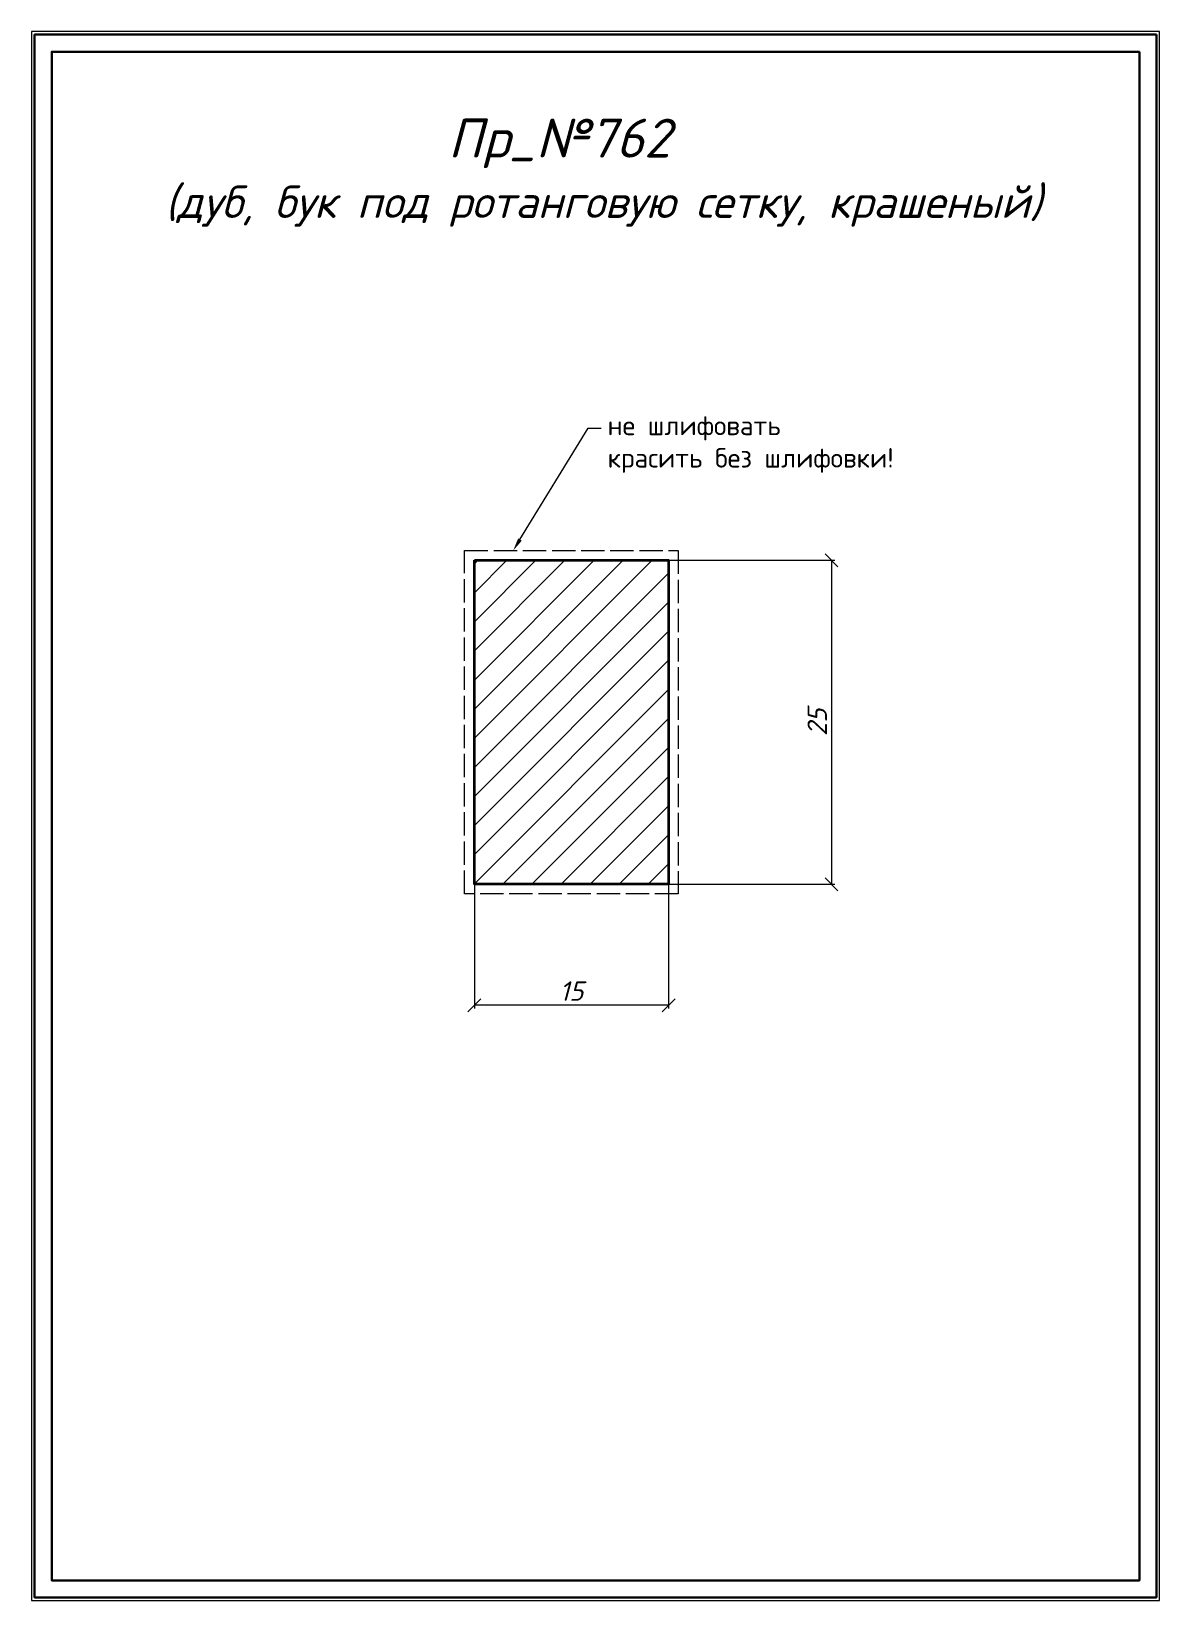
# Model space of a CAD drawing. Header units: millimetres. Extents: x 10106 to 10193, y -125 to -4.
import ezdxf
from ezdxf import colors
from ezdxf.entities.mleader import LeaderData, LeaderLine
from ezdxf.math import Vec2, Vec3

# ---------------------------------------------------------------- set-up
doc = ezdxf.new("R2010")
doc.units = ezdxf.units.MM
doc.linetypes.add('ACAD_ISO02W100', pattern=[15, 12, -3])
doc.layers.get('0').update_dxf_attribs({"lineweight": 13})
for name, color, linetype, lineweight in [('профили', 1, 'Continuous', 35), ('служебный слой ЛИНИИ ПУНКТИРНЫЕ', 7, 'ACAD_ISO02W100', 13), ('служебный слой НАДПИСИ', 7, 'Continuous', 13), ('служебный слой РАЗМЕРЫ', 7, 'Continuous', 9), ('служебный слой ШТАМП', 7, 'Continuous', 30), ('служебный слой ШТРИХОВКА', 7, 'Continuous', 5)]:
    doc.layers.add(name, color=color, linetype=linetype, lineweight=lineweight)
doc.styles.add('ЕСКД', font='isocpeur.ttf', dxfattribs={"oblique": 15})
doc.styles.add('ЕСКД штамп_текст', font='isocpeur.ttf')
doc.dimstyles.new('ЕСКД', dxfattribs={"dimtxt": 3.5, "dimasz": 2.5, "dimexe": 0.25, "dimexo": 0, "dimgap": 0.35, "dimtad": 1, "dimdec": 1, "dimzin": 9, "dimtxsty": 'ЕСКД', "dimblk": 'OBLIQUE', "dimcen": 0, "dimclrd": 256, "dimclre": 256, "dimclrt": 256, "dimadec": 1, "dimazin": 0, "dimtfac": 1, "dimtdec": 1, "dimtmove": 0, "dimatfit": 3, "dimldrblk": 'DOTSMALL', "dimfxl": 1, "dimlwd": -1, "dimlwe": -1, "dimarcsym": 0})

# ---------------------------------------------------------------- blocks, each defined once
blk = doc.blocks.new('_OBLIQUE')
at = {"color": 0, "linetype": 'ByBlock'}
blk.add_line((-0.5, -0.5), (0.5, 0.5), dxfattribs=at)
blk = doc.blocks.new('*D4')
at = {"layer": 'Defpoints', "color": 0, "transparency": 16777216}
for p in [(10140.27, -69.95), (10155.27, -69.95), (10140.27, -79.3)]:
    blk.add_point(p, dxfattribs=at)
at = {"layer": 'служебный слой РАЗМЕРЫ', "transparency": 16777216}
for p, q in [((10140.27, -69.95), (10140.27, -79.55)), ((10155.27, -69.95), (10155.27, -79.55)), ((10155.27, -79.3), (10140.27, -79.3))]:
    blk.add_line(p, q, dxfattribs=at)
at = {"layer": 'служебный слой РАЗМЕРЫ', "transparency": 16777216, "rotation": 180}
blk.add_blockref('_OBLIQUE', (10140.27, -79.3), dxfattribs=at)
at = {"layer": 'служебный слой РАЗМЕРЫ', "transparency": 16777216}
blk.add_blockref('_OBLIQUE', (10155.27, -79.3), dxfattribs=at)
at = {"layer": 'служебный слой РАЗМЕРЫ', "transparency": 16777216, "insert": (10147.77, -78.2), "char_height": 1.5, "attachment_point": 5, "style": 'ЕСКД'}
blk.add_mtext('15', dxfattribs=at)
blk = doc.blocks.new('_DotSmall')
at = {"color": 0, "linetype": 'ByBlock', "lineweight": -3, "const_width": 0.5}
blk.add_lwpolyline([(-0.0625, 0, 1), (0.0625, 0, 1)], format="xyb", close=True, dxfattribs=at)
blk = doc.blocks.new('*D3')
at = {"layer": 'Defpoints', "color": 0, "transparency": 16777216}
for p in [(10155.27, -44.95), (10155.27, -69.95), (10167.85, -69.95)]:
    blk.add_point(p, dxfattribs=at)
at = {"layer": 'служебный слой РАЗМЕРЫ', "transparency": 16777216}
for p, q in [((10155.27, -44.95), (10168.1, -44.95)), ((10167.85, -44.95), (10167.85, -69.95)), ((10155.27, -69.95), (10168.1, -69.95))]:
    blk.add_line(p, q, dxfattribs=at)
for p, rotation in [((10167.85, -44.95), 90), ((10167.85, -69.95), 270)]:
    blk.add_blockref('_OBLIQUE', p, dxfattribs=dict(at, rotation=rotation))
at = {"layer": 'служебный слой РАЗМЕРЫ', "transparency": 16777216, "insert": (10166.75, -57.45), "char_height": 1.5, "attachment_point": 5, "rotation": 90, "style": 'ЕСКД'}
blk.add_mtext('25', dxfattribs=at)

msp = doc.modelspace()

# ---------------------------------------------------------------- hatches: boundary and pattern name
at = {"layer": 'служебный слой ШТРИХОВКА'}
h = msp.add_hatch(dxfattribs=at)
h.set_pattern_fill('ANSI31', color=256, scale=0.5, style=0)
h.set_pattern_definition([(45, (10103.9359, -7.4611), (-1.122532, 1.122532), [])])
h.paths.add_polyline_path([(10155.27, -69.95), (10155.27, -44.95), (10140.27, -44.95), (10140.27, -69.95)])

# ---------------------------------------------------------------- linework, layer by layer
at = {"layer": 'профили', "ltscale": 100}
msp.add_lwpolyline([(10140.27, -44.95), (10155.27, -44.95), (10155.27, -69.95), (10140.27, -69.95)], close=True, dxfattribs=at)
at = {"layer": 'служебный слой ЛИНИИ ПУНКТИРНЫЕ', "ltscale": 0.15}
msp.add_lwpolyline([(10139.52, -44.2), (10156.02, -44.2), (10156.02, -70.7), (10139.52, -70.7)], close=True, dxfattribs=at)
at = {"layer": 'служебный слой ШТАМП', "color": 6, "lineweight": 5, "ltscale": 100}
msp.add_lwpolyline([(10193.19, -4.12), (10106.06, -4.12), (10106.06, -125.25), (10193.19, -125.25)], close=True, dxfattribs=at)
at = {"layer": 'служебный слой ШТАМП', "ltscale": 100}
for points in [[(10192.94, -4.37), (10106.31, -4.37), (10106.31, -125), (10192.94, -125)], [(10191.63, -5.69), (10107.63, -5.69), (10107.63, -123.69), (10191.63, -123.69)]]:
    msp.add_lwpolyline(points, close=True, dxfattribs=at)

# ---------------------------------------------------------------- texts
at = {"layer": 'служебный слой НАДПИСИ', "style": 'ЕСКД', "oblique": 15}
for s, height, p in [('Пр_№762', 3, (10138.24, -13.86)), ('(дуб, бук под ротанговую сетку, крашеный)', 2.5, (10116.38, -18.52))]:
    msp.add_text(s, height=height, dxfattribs=at).set_placement(p)

# ---------------------------------------------------------------- dimensions: what is measured, and where the dimension line sits
at = {"layer": 'служебный слой РАЗМЕРЫ'}
dim = msp.add_linear_dim(base=(10167.85, -69.95), p1=(10155.27, -44.95), p2=(10155.27, -69.95), angle=90, dimstyle='ЕСКД', override={"dimtxt": 1.5, "dimasz": 1}, dxfattribs=at)
dim.commit()
dim.dimension.update_dxf_attribs({"geometry": '*D3', "text_midpoint": (10166.75, -57.45)})
dim = msp.add_linear_dim(base=(10140.27, -79.3), p1=(10155.27, -69.95), p2=(10140.27, -69.95), dimstyle='ЕСКД', override={"dimtxt": 1.5, "dimasz": 1}, dxfattribs=at)
dim.commit()
dim.dimension.update_dxf_attribs({"geometry": '*D4', "text_midpoint": (10147.77, -78.2)})

# ---------------------------------------------------------------- leaders
ml = msp.add_multileader_mtext('Standard', dxfattribs=at)
ml.set_content('{\\fISOCPEUR|b1|i0|c204|p34;не шлифовать\\Pкрасить без шлифовки!}', color=256, style='ЕСКД штамп_текст')
ml.set_leader_properties(color=256, linetype='ByLayer', lineweight=-1)
ml.build(insert=Vec2(0, 0))
ml.multileader.update_dxf_attribs({"dogleg_length": 1, "arrow_head_size": 1})
ctx = ml.context
ctx.base_point, ctx.char_height, ctx.arrow_head_size, ctx.landing_gap_size, ctx.plane_origin = Vec3(10150.06, -34.76), 1.5, 1, 0.5, Vec3(10142.88, -28.24)
notes = []
notes.append((ctx, [(1, (1, 1, 0), (10149.06, -34.76), (1, 0), 1, [(0, [(10143.27, -44.2)], 0, [])])]))
ctx.mtext.insert, ctx.mtext.flow_direction = Vec3(10150.56, -33.79), 5
for ctx, leaders in notes:
    for number, flags, end, landing, length, lines in leaders:
        leader = LeaderData()
        leader.index, (leader.has_last_leader_line, leader.has_dogleg_vector, leader.attachment_direction) = number, flags
        leader.last_leader_point, leader.dogleg_vector, leader.dogleg_length = Vec3(end), Vec3(landing), length
        for number, points, colour, breaks in lines:
            line = LeaderLine()
            line.index, line.vertices, line.color, line.breaks = number, Vec3.list(points), colors.encode_raw_color(colour), breaks
            leader.lines.append(line)
        ctx.leaders.append(leader)

doc.saveas('drawing.dxf')
